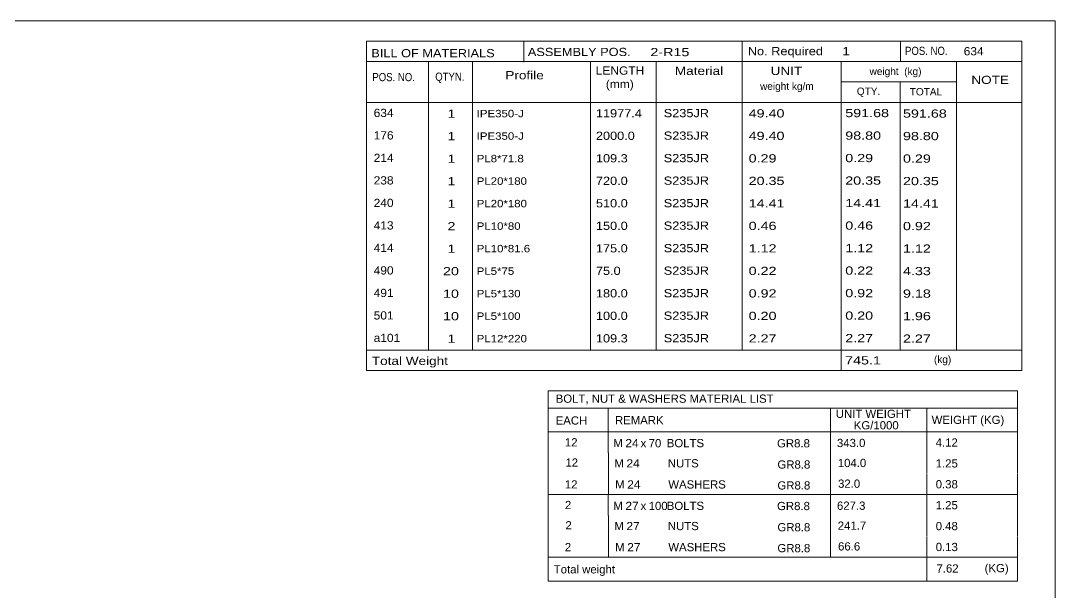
# Model space of a CAD drawing. Header units: millimetres. Extents: x 2 to 1174, y 1 to 825.
# Drawn here: x 896.1 to 1174, y 671.3 to 825 of the extents above; entities that cross this region are included whole.
import ezdxf

# ---------------------------------------------------------------- set-up
doc = ezdxf.new("R2010")
doc.units = ezdxf.units.MM
doc.linetypes.add('XKITLINE00', pattern=[0])
doc.layers.add('DrawingSheet', color=5, linetype='Continuous', lineweight=0)
doc.layers.add('OtherObjectType', color=7, linetype='Continuous', lineweight=0)
doc.styles.add('ARIAL_NARROW', font='ARIALN.TTF')

# ---------------------------------------------------------------- blocks, each defined once
blk = doc.blocks.new('*A222')
at = {"layer": 'DrawingSheet', "color": 5, "linetype": 'XKITLINE00', "lineweight": 0}
for p, q in [((1174, 825), (5, 825)), ((1174, 5), (1174, 825))]:
    blk.add_line(p, q, dxfattribs=at)
blk = doc.blocks.new('*A223')
at = {"layer": 'OtherObjectType', "color": 7, "linetype": 'XKITLINE00', "lineweight": 0}
for p, q in [((1037.76, 725.45), (1037.75, 714.45)), ((1037.76, 725.45), (1163.88, 725.45)), ((1163.88, 725.45), (1163.88, 714.45)), ((1037.75, 720.8), (1163.88, 720.8)), ((1053.87, 720.81), (1053.87, 714.45)), ((1113.57, 720.81), (1113.57, 714.45)), ((1139.47, 720.79), (1139.47, 714.45)), ((1037.76, 714.42), (1037.76, 708.92)), ((1037.77, 714.45), (1163.88, 714.45)), ((1053.92, 714.45), (1053.92, 708.83)), ((1113.57, 714.45), (1113.57, 708.83)), ((1139.5, 714.45), (1139.5, 708.95)), ((1163.88, 714.45), (1163.88, 708.95)), ((1037.79, 708.83), (1037.79, 703.22)), ((1053.95, 708.83), (1053.95, 703.21)), ((1113.57, 708.83), (1113.57, 703.21)), ((1139.5, 708.83), (1139.5, 703.33)), ((1163.88, 708.83), (1163.88, 703.33)), ((1037.79, 703.2), (1037.79, 697.63)), ((1053.95, 703.21), (1053.95, 697.59)), ((1113.57, 703.21), (1113.57, 697.59)), ((1139.5, 703.21), (1139.5, 697.6)), ((1163.88, 703.21), (1163.88, 697.6)), ((1163.88, 697.6), (1037.75, 697.63)), ((1037.76, 697.56), (1037.76, 692.06)), ((1053.92, 697.59), (1053.92, 691.97)), ((1113.57, 697.59), (1113.57, 691.97)), ((1139.5, 697.59), (1139.5, 692.09)), ((1163.88, 697.59), (1163.88, 692.09)), ((1037.79, 691.97), (1037.79, 686.36)), ((1053.95, 691.97), (1053.95, 686.36)), ((1113.57, 691.97), (1113.57, 686.36)), ((1139.5, 691.97), (1139.5, 686.47)), ((1163.88, 691.97), (1163.88, 686.47)), ((1037.79, 686.34), (1037.79, 680.77)), ((1053.95, 686.35), (1053.95, 680.74)), ((1113.57, 686.36), (1113.57, 680.74)), ((1139.5, 686.35), (1139.5, 680.75)), ((1163.88, 686.35), (1163.88, 680.74)), ((1163.88, 680.74), (1037.75, 680.77)), ((1037.78, 680.74), (1037.78, 674.33)), ((1037.85, 680.73), (1163.87, 680.74)), ((1139.5, 680.7), (1139.5, 674.29)), ((1163.87, 680.71), (1163.87, 674.29)), ((1037.77, 674.29), (1163.87, 674.29))]:
    blk.add_line(p, q, dxfattribs=at)
at = {"layer": 'OtherObjectType', "color": 7, "style": 'ARIAL_NARROW'}
for s, width, p in [('BOLT, NUT & WASHERS MATERIAL LIST', 1.211571, (1039.79, 722.29)), ('UNIT WEIGHT', 1.211571, (1115.03, 718.22)), ('EACH', 1.211571, (1039.78, 716.42)), ('REMARK', 1.211571, (1055.7, 716.51)), (' KG/1000', 1.211571, (1119.02, 715.13)), ('WEIGHT (KG)', 1.211571, (1140.78, 716.6)), ('12', 1.211571, (1042.26, 710.55)), ('M', 1.211571, (1055.26, 710.35)), ('24', 1.275, (1058.5, 710.33)), ('x', 1.211571, (1062.58, 710.33)), ('70', 1.211571, (1064.76, 710.32)), ('BOLTS', 1.211571, (1069.63, 710.34)), ('GR8.8', 1.211571, (1099.25, 710.29)), ('343.0', 1.211571, (1115.34, 710.38)), ('4.12', 1.211571, (1141.87, 710.51)), ('12', 1.211571, (1042.4, 705.11)), ('M', 1.211571, (1055.54, 704.91)), ('24', 1.275, (1058.78, 704.89)), ('NUTS', 1.211571, (1069.91, 704.91)), ('GR8.8', 1.211571, (1099.35, 704.59)), ('104.0', 1.211571, (1115.56, 705)), ('1.25', 1.211571, (1141.87, 704.89)), ('12', 1.211571, (1042.24, 699.24)), ('M', 1.211571, (1055.76, 699.24)), ('24', 1.275, (1059, 699.22)), ('WASHERS', 1.211571, (1070.04, 699.23)), ('GR8.8', 1.211571, (1099.35, 698.97)), ('32.0', 1.211571, (1115.64, 699.44)), ('0.38', 1.211571, (1141.87, 699.28)), ('2', 1.211571, (1042.26, 693.7)), ('M', 1.211571, (1055.26, 693.49)), ('27', 1.275, (1058.5, 693.47)), ('x', 1.211571, (1062.58, 693.47)), ('100', 1.211571, (1064.76, 693.46)), ('BOLTS', 1.211571, (1069.63, 693.48)), ('GR8.8', 1.211571, (1099.25, 693.43)), ('627.3', 1.211571, (1115.34, 693.52)), ('1.25', 1.211571, (1141.87, 693.66)), ('2', 1.211571, (1042.4, 688.25)), ('M', 1.211571, (1055.54, 688.06)), ('27', 1.275, (1058.78, 688.04)), ('NUTS', 1.211571, (1069.91, 688.05)), ('GR8.8', 1.211571, (1099.35, 687.73)), ('241.7', 1.211571, (1115.56, 688.15)), ('0.48', 1.211571, (1141.87, 688.04)), ('2', 1.211571, (1042.24, 682.38)), ('M', 1.211571, (1055.76, 682.38)), ('27', 1.275, (1059, 682.36)), ('WASHERS', 1.211571, (1070.04, 682.38)), ('GR8.8', 1.211571, (1099.35, 682.11)), ('66.6', 1.211571, (1115.64, 682.58)), ('0.13', 1.211571, (1141.87, 682.42)), ('Total weight', 1.211571, (1039.26, 676.41)), ('7.62', 1.211571, (1142.07, 676.64)), ('(KG)', 1.211571, (1155.02, 676.74))]:
    blk.add_text(s, height=2.2, dxfattribs=dict(at, width=width)).set_placement(p)
blk = doc.blocks.new('*A228')
at = {"layer": 'OtherObjectType', "color": 7, "linetype": 'XKITLINE00', "lineweight": 0}
for p, q in [((988.98, 819.5), (1164.98, 819.5)), ((988.98, 819.5), (988.98, 808.5)), ((1031.26, 819.42), (1031.26, 813.87)), ((1089.85, 814), (1089.85, 819.5)), ((1132.43, 813.96), (1132.43, 819.42)), ((1164.98, 814), (1164.98, 819.5)), ((988.98, 814), (1164.98, 814)), ((1005.64, 814), (1005.64, 803)), ((1017.4, 813.98), (1017.4, 803.03)), ((1049.12, 813.99), (1049.13, 803)), ((1066.78, 813.98), (1066.78, 803)), ((1089.85, 813.98), (1089.85, 803)), ((1116.43, 814), (1116.43, 803)), ((1147.42, 814), (1147.42, 803)), ((1164.98, 814), (1164.98, 808.5)), ((988.98, 808.5), (988.98, 803)), ((1116.45, 808.52), (1147.45, 808.52)), ((1132.28, 808.52), (1132.28, 803)), ((1164.98, 808.5), (1164.98, 803)), ((988.98, 803), (1164.98, 803)), ((988.98, 803), (988.98, 796.95)), ((1005.63, 803), (1005.63, 796.95)), ((1017.44, 802.99), (1017.44, 796.95)), ((1049.12, 803), (1049.11, 796.95)), ((1066.79, 803), (1066.79, 796.95)), ((1089.87, 803), (1089.87, 796.95)), ((1116.44, 803), (1116.44, 796.95)), ((1132.33, 802.95), (1132.33, 796.95)), ((1147.43, 803), (1147.43, 796.95)), ((1164.98, 803), (1164.98, 796.95)), ((988.98, 796.95), (988.98, 790.9)), ((1005.63, 796.95), (1005.63, 790.9)), ((1017.44, 796.94), (1017.44, 790.9)), ((1049.12, 796.95), (1049.11, 790.9)), ((1066.79, 796.95), (1066.79, 790.9)), ((1089.87, 796.95), (1089.87, 790.9)), ((1116.44, 796.95), (1116.44, 790.9)), ((1132.33, 796.9), (1132.33, 790.9)), ((1147.43, 796.95), (1147.43, 790.9)), ((1164.98, 796.95), (1164.98, 790.9)), ((988.98, 790.9), (988.98, 784.85)), ((1005.63, 790.9), (1005.63, 784.85)), ((1017.44, 790.89), (1017.44, 784.85)), ((1049.12, 790.9), (1049.11, 784.85)), ((1066.79, 790.9), (1066.79, 784.85)), ((1089.87, 790.9), (1089.87, 784.85)), ((1116.44, 790.9), (1116.44, 784.85)), ((1132.33, 790.85), (1132.33, 784.85)), ((1147.43, 790.9), (1147.43, 784.85)), ((1164.98, 790.9), (1164.98, 784.85)), ((988.98, 784.85), (988.98, 778.8)), ((1005.63, 784.85), (1005.63, 778.8)), ((1017.44, 784.84), (1017.44, 778.8)), ((1049.12, 784.85), (1049.11, 778.8)), ((1066.79, 784.85), (1066.79, 778.8)), ((1089.87, 784.85), (1089.87, 778.8)), ((1116.44, 784.85), (1116.44, 778.8)), ((1132.33, 784.8), (1132.33, 778.8)), ((1147.43, 784.85), (1147.43, 778.8)), ((1164.98, 784.85), (1164.98, 778.8)), ((988.98, 778.8), (988.98, 772.75)), ((1005.63, 778.8), (1005.63, 772.75)), ((1017.44, 778.79), (1017.44, 772.75)), ((1049.12, 778.8), (1049.11, 772.75)), ((1066.79, 778.8), (1066.79, 772.75)), ((1089.87, 778.8), (1089.87, 772.75)), ((1116.44, 778.8), (1116.44, 772.75)), ((1132.33, 778.75), (1132.33, 772.75)), ((1147.43, 778.8), (1147.43, 772.75)), ((1164.98, 778.8), (1164.98, 772.75)), ((988.98, 772.75), (988.98, 766.7)), ((1005.63, 772.75), (1005.63, 766.7)), ((1017.44, 772.74), (1017.44, 766.7)), ((1049.12, 772.75), (1049.11, 766.7)), ((1066.79, 772.75), (1066.79, 766.7)), ((1089.87, 772.75), (1089.87, 766.7)), ((1116.44, 772.75), (1116.44, 766.7)), ((1132.33, 772.7), (1132.33, 766.7)), ((1147.43, 772.75), (1147.43, 766.7)), ((1164.98, 772.75), (1164.98, 766.7)), ((988.98, 766.7), (988.98, 760.65)), ((1005.63, 766.7), (1005.63, 760.65)), ((1017.44, 766.69), (1017.44, 760.65)), ((1049.12, 766.7), (1049.11, 760.65)), ((1066.79, 766.7), (1066.79, 760.65)), ((1089.87, 766.7), (1089.87, 760.65)), ((1116.44, 766.7), (1116.44, 760.65)), ((1132.33, 766.65), (1132.33, 760.65)), ((1147.43, 766.7), (1147.43, 760.65)), ((1164.98, 766.7), (1164.98, 760.65)), ((988.98, 760.65), (988.98, 754.6)), ((1005.63, 760.65), (1005.63, 754.6)), ((1017.44, 760.64), (1017.44, 754.6)), ((1049.12, 760.65), (1049.11, 754.6)), ((1066.79, 760.65), (1066.79, 754.6)), ((1089.87, 760.65), (1089.87, 754.6)), ((1116.44, 760.65), (1116.44, 754.6)), ((1132.33, 760.6), (1132.33, 754.6)), ((1147.43, 760.65), (1147.43, 754.6)), ((1164.98, 760.65), (1164.98, 754.6)), ((988.98, 754.6), (988.98, 748.55)), ((1005.63, 754.6), (1005.63, 748.55)), ((1017.44, 754.59), (1017.44, 748.55)), ((1049.12, 754.6), (1049.11, 748.55)), ((1066.79, 754.6), (1066.79, 748.55)), ((1089.87, 754.6), (1089.87, 748.55)), ((1116.44, 754.6), (1116.44, 748.55)), ((1132.33, 754.55), (1132.33, 748.55)), ((1147.43, 754.6), (1147.43, 748.55)), ((1164.98, 754.6), (1164.98, 748.55)), ((988.98, 748.55), (988.98, 742.5)), ((1005.63, 748.55), (1005.63, 742.5)), ((1017.44, 748.54), (1017.44, 742.5)), ((1049.12, 748.55), (1049.11, 742.5)), ((1066.79, 748.55), (1066.79, 742.5)), ((1089.87, 748.55), (1089.87, 742.5)), ((1116.44, 748.55), (1116.44, 742.5)), ((1132.33, 748.5), (1132.33, 742.5)), ((1147.43, 748.55), (1147.43, 742.5)), ((1164.98, 748.55), (1164.98, 742.5)), ((988.98, 742.5), (988.98, 736.45)), ((1005.63, 742.5), (1005.63, 736.45)), ((1017.44, 742.49), (1017.44, 736.45)), ((1049.12, 742.5), (1049.11, 736.45)), ((1066.79, 742.5), (1066.79, 736.45)), ((1089.87, 742.5), (1089.87, 736.45)), ((1116.44, 742.5), (1116.44, 736.45)), ((1132.33, 742.45), (1132.33, 736.45)), ((1147.43, 742.5), (1147.43, 736.45)), ((1164.98, 742.5), (1164.98, 736.45)), ((988.98, 736.45), (1164.98, 736.45)), ((988.98, 736.45), (988.98, 730.95)), ((1116.44, 736.45), (1116.44, 730.95)), ((1164.98, 736.45), (1164.98, 730.95)), ((988.98, 730.95), (1164.98, 730.95))]:
    blk.add_line(p, q, dxfattribs=at)
at = {"layer": 'OtherObjectType', "color": 7, "style": 'ARIAL_NARROW'}
for s, height, width, p in [('BILL OF MATERIALS', 2.2, 1.36, (990.25, 815.16)), ('ASSEMBLY POS.', 2.2, 1.36, (1032.3, 815.5)), ('2-R15', 2.2, 1.525501, (1065.23, 815.46)), ('No. Required', 2.2, 1.36, (1091.39, 815.72)), ('1', 2.2, 1.525501, (1116.75, 815.72)), ('POS. NO.', 2.2, 1.02, (1133.63, 815.79)), ('634', 2.2, 1.270501, (1149.4, 815.69)), ('LENGTH', 2.2, 1.275, (1050.54, 810.49)), ('Material', 2.2, 1.445, (1071.81, 810.41)), ('UNIT', 2.2, 1.445, (1097.52, 810.4)), ('weight  (kg)', 1.98, 1.19, (1124.11, 810.39)), ('POS. NO.', 2.2, 1.02, (990.53, 808.74)), ('QTYN.', 2.2, 1.02, (1007.42, 808.84)), ('Profile', 2.2, 1.445, (1026.26, 809.25)), ('(mm)', 2.2, 1.275, (1053.26, 806.86)), ('NOTE', 2.2, 1.445, (1151.44, 807.99)), ('weight kg/m', 1.98, 1.19, (1094.69, 806.4)), ('QTY.', 1.98, 1.19, (1120.68, 805.03)), ('TOTAL', 1.98, 1.19, (1134.9, 804.91)), ('634', 2.2, 1.270501, (990.89, 799.12)), ('1', 2.2, 1.525501, (1010.71, 798.91)), ('IPE350-J', 1.98, 1.355501, (1018.56, 799.04)), ('11977.4', 2.2, 1.355501, (1050.59, 799.01)), ('S235JR', 2.2, 1.355501, (1068.81, 799.05)), ('49.40', 2.2, 1.525501, (1091.62, 798.99)), ('591.68', 2.2, 1.525501, (1117.57, 799.07)), ('591.68', 2.2, 1.525501, (1133.08, 798.94)), ('176', 2.2, 1.270501, (990.89, 793.07)), ('1', 2.2, 1.525501, (1010.71, 792.86)), ('IPE350-J', 1.98, 1.355501, (1018.56, 792.99)), ('2000.0', 2.2, 1.355501, (1050.59, 792.96)), ('S235JR', 2.2, 1.355501, (1068.81, 793)), ('49.40', 2.2, 1.525501, (1091.62, 792.94)), ('98.80', 2.2, 1.525501, (1117.57, 793.02)), ('98.80', 2.2, 1.525501, (1133.08, 792.89)), ('214', 2.2, 1.270501, (990.89, 787.02)), ('1', 2.2, 1.525501, (1010.71, 786.81)), ('PL8*71.8', 1.98, 1.355501, (1018.56, 786.94)), ('109.3', 2.2, 1.355501, (1050.59, 786.91)), ('S235JR', 2.2, 1.355501, (1068.81, 786.95)), ('0.29', 2.2, 1.525501, (1091.62, 786.89)), ('0.29', 2.2, 1.525501, (1117.57, 786.97)), ('0.29', 2.2, 1.525501, (1133.08, 786.84)), ('238', 2.2, 1.270501, (990.89, 780.97)), ('1', 2.2, 1.525501, (1010.71, 780.76)), ('PL20*180', 1.98, 1.355501, (1018.56, 780.89)), ('720.0', 2.2, 1.355501, (1050.59, 780.86)), ('S235JR', 2.2, 1.355501, (1068.81, 780.9)), ('20.35', 2.2, 1.525501, (1091.62, 780.84)), ('20.35', 2.2, 1.525501, (1117.57, 780.92)), ('20.35', 2.2, 1.525501, (1133.08, 780.79)), ('240', 2.2, 1.270501, (990.89, 774.92)), ('1', 2.2, 1.525501, (1010.71, 774.71)), ('PL20*180', 1.98, 1.355501, (1018.56, 774.84)), ('510.0', 2.2, 1.355501, (1050.59, 774.81)), ('S235JR', 2.2, 1.355501, (1068.81, 774.85)), ('14.41', 2.2, 1.525501, (1091.62, 774.79)), ('14.41', 2.2, 1.525501, (1117.57, 774.87)), ('14.41', 2.2, 1.525501, (1133.08, 774.74)), ('413', 2.2, 1.270501, (990.89, 768.87)), ('2', 2.2, 1.525501, (1010.71, 768.66)), ('PL10*80', 1.98, 1.355501, (1018.56, 768.79)), ('150.0', 2.2, 1.355501, (1050.59, 768.76)), ('S235JR', 2.2, 1.355501, (1068.81, 768.8)), ('0.46', 2.2, 1.525501, (1091.62, 768.74)), ('0.46', 2.2, 1.525501, (1117.57, 768.82)), ('0.92', 2.2, 1.525501, (1133.08, 768.69)), ('414', 2.2, 1.270501, (990.89, 762.82)), ('1', 2.2, 1.525501, (1010.71, 762.61)), ('PL10*81.6', 1.98, 1.355501, (1018.56, 762.74)), ('175.0', 2.2, 1.355501, (1050.59, 762.71)), ('S235JR', 2.2, 1.355501, (1068.81, 762.75)), ('1.12', 2.2, 1.525501, (1091.62, 762.69)), ('1.12', 2.2, 1.525501, (1117.57, 762.77)), ('1.12', 2.2, 1.525501, (1133.08, 762.64)), ('490', 2.2, 1.270501, (990.89, 756.77)), ('20', 2.2, 1.525501, (1009.51, 756.56)), ('75.0', 2.2, 1.355501, (1050.59, 756.66)), ('S235JR', 2.2, 1.355501, (1068.81, 756.7)), ('0.22', 2.2, 1.525501, (1091.62, 756.64)), ('0.22', 2.2, 1.525501, (1117.57, 756.72)), ('4.33', 2.2, 1.525501, (1133.08, 756.59)), ('PL5*75', 1.98, 1.355501, (1018.56, 756.69)), ('491', 2.2, 1.270501, (990.89, 750.72)), ('10', 2.2, 1.525501, (1009.51, 750.51)), ('PL5*130', 1.98, 1.355501, (1018.56, 750.64)), ('180.0', 2.2, 1.355501, (1050.59, 750.61)), ('S235JR', 2.2, 1.355501, (1068.81, 750.65)), ('0.92', 2.2, 1.525501, (1091.62, 750.59)), ('0.92', 2.2, 1.525501, (1117.57, 750.67)), ('9.18', 2.2, 1.525501, (1133.08, 750.54)), ('501', 2.2, 1.270501, (990.89, 744.67)), ('10', 2.2, 1.525501, (1009.51, 744.46)), ('PL5*100', 1.98, 1.355501, (1018.56, 744.59)), ('100.0', 2.2, 1.355501, (1050.59, 744.56)), ('S235JR', 2.2, 1.355501, (1068.81, 744.6)), ('0.20', 2.2, 1.525501, (1091.62, 744.54)), ('0.20', 2.2, 1.525501, (1117.57, 744.62)), ('1.96', 2.2, 1.525501, (1133.08, 744.49)), ('a101', 2.2, 1.270501, (990.89, 738.62)), ('1', 2.2, 1.525501, (1010.71, 738.41)), ('PL12*220', 1.98, 1.355501, (1018.56, 738.54)), ('109.3', 2.2, 1.355501, (1050.59, 738.51)), ('S235JR', 2.2, 1.355501, (1068.81, 738.55)), ('2.27', 2.2, 1.525501, (1091.62, 738.49)), ('2.27', 2.2, 1.525501, (1117.57, 738.57)), ('2.27', 2.2, 1.525501, (1133.08, 738.44)), ('Total Weight', 2.2, 1.445, (990.4, 732.44)), ('745.1', 2.2, 1.525501, (1117.52, 732.59)), ('(kg)', 1.98, 1.19, (1141.4, 732.96))]:
    blk.add_text(s, height=height, dxfattribs=dict(at, width=width)).set_placement(p)

msp = doc.modelspace()

# ---------------------------------------------------------------- block references
at = {"lineweight": 0}
for name in ['*A222', '*A228', '*A223']:
    msp.add_blockref(name, (0, 0), dxfattribs=at)

doc.saveas('drawing.dxf')
